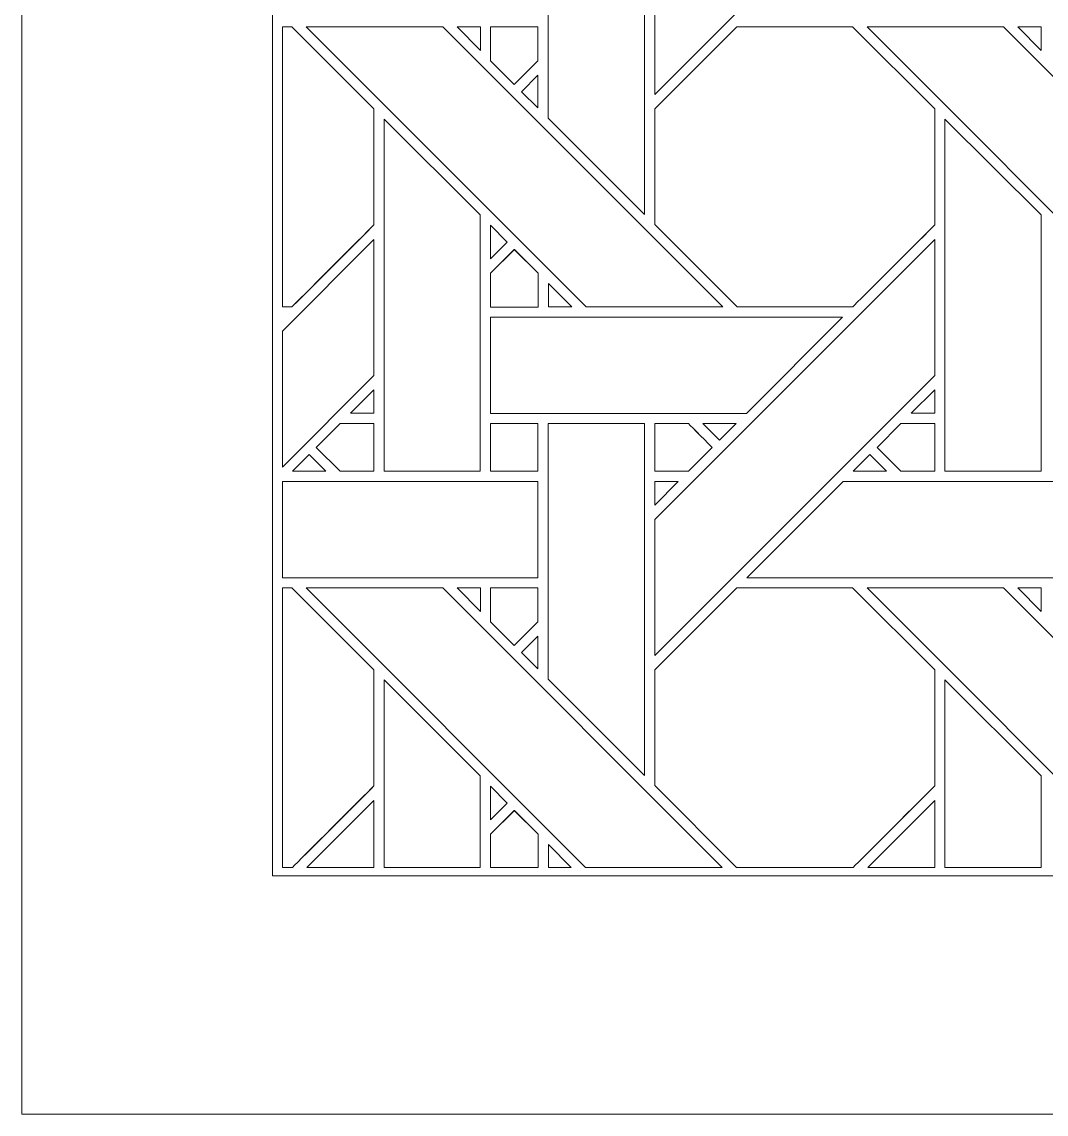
# Model space of a CAD drawing. Header units: inches. Extents: x 5.4 to 19.4, y 5.6 to 12.6.
# Drawn here: x 5.383 to 7.116, y 5.595 to 7.442 of the extents above; entities that cross this region are included whole.
import ezdxf

# ---------------------------------------------------------------- set-up
doc = ezdxf.new("R2010")
doc.units = ezdxf.units.IN
doc.header["$MEASUREMENT"] = 0
doc.layers.add('Design', color=7, linetype='Continuous', lineweight=0)

msp = doc.modelspace()

# ---------------------------------------------------------------- linework, layer by layer
at = {"layer": 'Design'}
for points, knots in [([(5.3829, 12.5948), (5.3829, 12.5948), (5.3829, 5.5948), (5.3829, 5.5948), (5.3829, 5.5948), (19.3829, 5.5948), (19.3829, 5.5948), (19.3829, 5.5948), (19.3829, 12.5948), (19.3829, 12.5948), (19.3829, 12.5948), (5.3829, 12.5948), (5.3829, 12.5948)], [0, 0, 0, 0, 1, 1, 1, 2, 2, 2, 3, 3, 3, 4, 4, 4, 4]), ([(5.8069, 12.1914), (5.8069, 12.1914), (5.8069, 5.9981), (5.8069, 5.9981), (5.8069, 5.9981), (18.9588, 5.9981), (18.9588, 5.9981), (18.9588, 5.9981), (18.9588, 12.1914), (18.9588, 12.1914), (18.9588, 12.1914), (5.8069, 12.1914), (5.8069, 12.1914)], [0, 0, 0, 0, 1, 1, 1, 2, 2, 2, 3, 3, 3, 4, 4, 4, 4]), ([(6.4537, 7.5494), (6.4537, 7.5494), (6.9273, 8.023), (6.9273, 8.023), (6.9273, 8.023), (6.9273, 7.7929), (6.9273, 7.7929), (6.9273, 7.7929), (6.4537, 7.3193), (6.4537, 7.3193), (6.4537, 7.3193), (6.4537, 7.5494), (6.4537, 7.5494)], [0, 0, 0, 0, 1, 1, 1, 2, 2, 2, 3, 3, 3, 4, 4, 4, 4]), ([(6.4365, 7.7115), (6.4365, 7.7115), (6.4365, 7.1164), (6.4365, 7.1164), (6.4365, 7.1164), (6.2736, 7.2793), (6.2736, 7.2793), (6.2736, 7.2793), (6.2736, 7.7115), (6.2736, 7.7115), (6.2736, 7.7115), (6.4365, 7.7115), (6.4365, 7.7115)], [0, 0, 0, 0, 1, 1, 1, 2, 2, 2, 3, 3, 3, 4, 4, 4, 4]), ([(5.8398, 7.4336), (5.8398, 7.4336), (5.9785, 7.2949), (5.9785, 7.2949), (5.9785, 7.2949), (5.9785, 7.0987), (5.9785, 7.0987), (5.9607, 7.0807), (5.8488, 6.969), (5.8398, 6.96), (5.8398, 6.96), (5.8236, 6.96), (5.8236, 6.96), (5.8236, 6.96), (5.8236, 7.4336), (5.8236, 7.4336), (5.8236, 7.4336), (5.8398, 7.4336), (5.8398, 7.4336)], [0, 0, 0, 0, 1, 1, 1, 2, 2, 2, 3, 3, 3, 4, 4, 4, 5, 5, 5, 6, 6, 6, 6]), ([(5.8236, 7.4336), (5.8236, 7.4336), (5.8398, 7.4336), (5.8398, 7.4336), (5.8398, 7.4336), (5.9785, 7.2949), (5.9785, 7.2949), (5.9785, 7.2949), (5.9785, 7.0987), (5.9785, 7.0987), (5.9603, 7.0803), (5.8485, 6.9687), (5.8398, 6.96), (5.8398, 6.96), (5.8236, 6.96), (5.8236, 6.96), (5.8236, 6.96), (5.8236, 7.4336), (5.8236, 7.4336)], [0, 0, 0, 0, 1, 1, 1, 2, 2, 2, 3, 3, 3, 4, 4, 4, 5, 5, 5, 6, 6, 6, 6]), ([(6.095, 7.4336), (6.095, 7.4336), (6.5687, 6.96), (6.5687, 6.96), (6.5687, 6.96), (6.3376, 6.96), (6.3376, 6.96), (6.3376, 6.96), (5.8641, 7.4336), (5.8641, 7.4336), (5.8641, 7.4336), (6.095, 7.4336), (6.095, 7.4336)], [0, 0, 0, 0, 1, 1, 1, 2, 2, 2, 3, 3, 3, 4, 4, 4, 4]), ([(6.1586, 7.4336), (6.1586, 7.4336), (6.1586, 7.3938), (6.1586, 7.3938), (6.1586, 7.3938), (6.1192, 7.4336), (6.1192, 7.4336), (6.1192, 7.4336), (6.1586, 7.4336), (6.1586, 7.4336)], [0, 0, 0, 0, 1, 1, 1, 2, 2, 2, 3, 3, 3, 3]), ([(6.256, 7.4336), (6.256, 7.4336), (6.256, 7.376), (6.256, 7.376), (6.256, 7.376), (6.2161, 7.3361), (6.2161, 7.3361), (6.2161, 7.3361), (6.1757, 7.3764), (6.1757, 7.3764), (6.1757, 7.3764), (6.1757, 7.4336), (6.1757, 7.4336), (6.1757, 7.4336), (6.256, 7.4336), (6.256, 7.4336)], [0, 0, 0, 0, 1, 1, 1, 2, 2, 2, 3, 3, 3, 4, 4, 4, 5, 5, 5, 5]), ([(6.2161, 7.3361), (6.2161, 7.3361), (6.1757, 7.3764), (6.1757, 7.3764), (6.1757, 7.3764), (6.1757, 7.4336), (6.1757, 7.4336), (6.1757, 7.4336), (6.256, 7.4336), (6.256, 7.4336), (6.256, 7.4336), (6.256, 7.376), (6.256, 7.376), (6.256, 7.376), (6.2161, 7.3361), (6.2161, 7.3361)], [0, 0, 0, 0, 1, 1, 1, 2, 2, 2, 3, 3, 3, 4, 4, 4, 5, 5, 5, 5]), ([(6.4536, 7.0992), (6.4536, 7.0992), (6.4536, 7.2949), (6.4536, 7.2949), (6.4536, 7.2949), (6.5923, 7.4336), (6.5923, 7.4336), (6.5923, 7.4336), (6.7885, 7.4336), (6.7885, 7.4336), (6.7885, 7.4336), (6.9273, 7.2949), (6.9273, 7.2949), (6.9273, 7.2949), (6.9273, 7.0987), (6.9273, 7.0987), (6.9095, 7.0807), (6.7976, 6.969), (6.7886, 6.96), (6.7886, 6.96), (6.5929, 6.96), (6.5929, 6.96), (6.5929, 6.96), (6.4536, 7.0992), (6.4536, 7.0992)], [0, 0, 0, 0, 1, 1, 1, 2, 2, 2, 3, 3, 3, 4, 4, 4, 5, 5, 5, 6, 6, 6, 7, 7, 7, 8, 8, 8, 8]), ([(6.4536, 7.2949), (6.4536, 7.2949), (6.5923, 7.4336), (6.5923, 7.4336), (6.5923, 7.4336), (6.7885, 7.4336), (6.7885, 7.4336), (6.7885, 7.4336), (6.9273, 7.2949), (6.9273, 7.2949), (6.9273, 7.2949), (6.9273, 7.0987), (6.9273, 7.0987), (6.9095, 7.0808), (6.7976, 6.969), (6.7886, 6.96), (6.7886, 6.96), (6.5929, 6.96), (6.5929, 6.96), (6.5929, 6.96), (6.4536, 7.0992), (6.4536, 7.0992), (6.4536, 7.0992), (6.4536, 7.2949), (6.4536, 7.2949)], [0, 0, 0, 0, 1, 1, 1, 2, 2, 2, 3, 3, 3, 4, 4, 4, 5, 5, 5, 6, 6, 6, 7, 7, 7, 8, 8, 8, 8]), ([(6.8128, 7.4336), (6.8128, 7.4336), (7.0438, 7.4336), (7.0438, 7.4336), (7.0438, 7.4336), (7.5174, 6.96), (7.5174, 6.96), (7.5174, 6.96), (7.2864, 6.96), (7.2864, 6.96), (7.2864, 6.96), (6.8128, 7.4336), (6.8128, 7.4336)], [0, 0, 0, 0, 1, 1, 1, 2, 2, 2, 3, 3, 3, 4, 4, 4, 4]), ([(7.1073, 7.4336), (7.1073, 7.4336), (7.1073, 7.3938), (7.1073, 7.3938), (7.1073, 7.3938), (7.0679, 7.4336), (7.0679, 7.4336), (7.0679, 7.4336), (7.1073, 7.4336), (7.1073, 7.4336)], [0, 0, 0, 0, 1, 1, 1, 2, 2, 2, 3, 3, 3, 3]), ([(6.2561, 7.3518), (6.2561, 7.3518), (6.2561, 7.2966), (6.2561, 7.2966), (6.2561, 7.2966), (6.2283, 7.324), (6.2283, 7.324), (6.2283, 7.324), (6.2561, 7.3518), (6.2561, 7.3518)], [0, 0, 0, 0, 1, 1, 1, 2, 2, 2, 3, 3, 3, 3]), ([(6.1585, 7.1157), (6.1585, 7.1157), (6.1585, 6.682), (6.1585, 6.682), (6.1585, 6.682), (5.9957, 6.682), (5.9957, 6.682), (5.9957, 6.682), (5.9957, 7.2778), (5.9957, 7.2778), (5.9957, 7.2778), (6.1585, 7.1157), (6.1585, 7.1157)], [0, 0, 0, 0, 1, 1, 1, 2, 2, 2, 3, 3, 3, 4, 4, 4, 4]), ([(7.1072, 7.1157), (7.1072, 7.1157), (7.1072, 6.682), (7.1072, 6.682), (7.1072, 6.682), (6.9445, 6.682), (6.9445, 6.682), (6.9445, 6.682), (6.9445, 7.2778), (6.9445, 7.2778), (6.9445, 7.2778), (7.1072, 7.1157), (7.1072, 7.1157)], [0, 0, 0, 0, 1, 1, 1, 2, 2, 2, 3, 3, 3, 4, 4, 4, 4]), ([(6.1758, 7.0414), (6.1758, 7.0414), (6.1758, 7.0982), (6.1758, 7.0982), (6.1758, 7.0982), (6.204, 7.0696), (6.204, 7.0696), (6.204, 7.0696), (6.1758, 7.0414), (6.1758, 7.0414)], [0, 0, 0, 0, 1, 1, 1, 2, 2, 2, 3, 3, 3, 3]), ([(5.9786, 7.0743), (5.9786, 7.0743), (5.9786, 6.8442), (5.9786, 6.8442), (5.9786, 6.8442), (5.8236, 6.6892), (5.8236, 6.6892), (5.8236, 6.6892), (5.8236, 6.9193), (5.8236, 6.9193), (5.8236, 6.9193), (5.9786, 7.0743), (5.9786, 7.0743)], [0, 0, 0, 0, 1, 1, 1, 2, 2, 2, 3, 3, 3, 4, 4, 4, 4]), ([(6.1758, 6.9597), (6.1758, 6.9597), (6.1758, 7.017), (6.1758, 7.017), (6.1758, 7.017), (6.216, 7.0574), (6.216, 7.0574), (6.216, 7.0574), (6.2564, 7.017), (6.2564, 7.017), (6.2564, 7.017), (6.2564, 6.9597), (6.2564, 6.9597), (6.2564, 6.9597), (6.1758, 6.9597), (6.1758, 6.9597)], [0, 0, 0, 0, 1, 1, 1, 2, 2, 2, 3, 3, 3, 4, 4, 4, 5, 5, 5, 5]), ([(6.1758, 6.9597), (6.1758, 6.9597), (6.1758, 7.017), (6.1758, 7.017), (6.1758, 7.017), (6.2162, 7.0574), (6.2162, 7.0574), (6.2162, 7.0574), (6.2564, 7.017), (6.2564, 7.017), (6.2564, 7.017), (6.2564, 6.9597), (6.2564, 6.9597), (6.2564, 6.9597), (6.1758, 6.9597), (6.1758, 6.9597)], [0, 0, 0, 0, 1, 1, 1, 2, 2, 2, 3, 3, 3, 4, 4, 4, 5, 5, 5, 5]), ([(6.4537, 6.6007), (6.4537, 6.6007), (6.9273, 7.0743), (6.9273, 7.0743), (6.9273, 7.0743), (6.9273, 6.8442), (6.9273, 6.8442), (6.9273, 6.8442), (6.4537, 6.3706), (6.4537, 6.3706), (6.4537, 6.3706), (6.4537, 6.6007), (6.4537, 6.6007)], [0, 0, 0, 0, 1, 1, 1, 2, 2, 2, 3, 3, 3, 4, 4, 4, 4]), ([(6.3134, 6.96), (6.3134, 6.96), (6.2737, 6.96), (6.2737, 6.96), (6.2737, 6.96), (6.2737, 6.9998), (6.2737, 6.9998), (6.2737, 6.9998), (6.3134, 6.96), (6.3134, 6.96)], [0, 0, 0, 0, 1, 1, 1, 2, 2, 2, 3, 3, 3, 3]), ([(6.1758, 6.78), (6.1758, 6.78), (6.1758, 6.9427), (6.1758, 6.9427), (6.1758, 6.9427), (6.7715, 6.9427), (6.7715, 6.9427), (6.7715, 6.9427), (6.6088, 6.78), (6.6088, 6.78), (6.6088, 6.78), (6.1758, 6.78), (6.1758, 6.78)], [0, 0, 0, 0, 1, 1, 1, 2, 2, 2, 3, 3, 3, 4, 4, 4, 4]), ([(5.9388, 6.7801), (5.9388, 6.7801), (5.9786, 6.8198), (5.9786, 6.8198), (5.9786, 6.8198), (5.9786, 6.7801), (5.9786, 6.7801), (5.9786, 6.7801), (5.9388, 6.7801), (5.9388, 6.7801)], [0, 0, 0, 0, 1, 1, 1, 2, 2, 2, 3, 3, 3, 3]), ([(6.8876, 6.7801), (6.8876, 6.7801), (6.9273, 6.8198), (6.9273, 6.8198), (6.9273, 6.8198), (6.9273, 6.7801), (6.9273, 6.7801), (6.9273, 6.7801), (6.8876, 6.7801), (6.8876, 6.7801)], [0, 0, 0, 0, 1, 1, 1, 2, 2, 2, 3, 3, 3, 3]), ([(5.9215, 6.7628), (5.9215, 6.7628), (5.9786, 6.7628), (5.9786, 6.7628), (5.9786, 6.7628), (5.9786, 6.682), (5.9786, 6.682), (5.9786, 6.682), (5.9214, 6.682), (5.9214, 6.682), (5.9214, 6.682), (5.881, 6.7223), (5.881, 6.7223), (5.881, 6.7223), (5.9215, 6.7628), (5.9215, 6.7628)], [0, 0, 0, 0, 1, 1, 1, 2, 2, 2, 3, 3, 3, 4, 4, 4, 5, 5, 5, 5]), ([(5.9786, 6.7628), (5.9786, 6.7628), (5.9786, 6.682), (5.9786, 6.682), (5.9786, 6.682), (5.9214, 6.682), (5.9214, 6.682), (5.9214, 6.682), (5.8811, 6.7224), (5.8811, 6.7224), (5.8811, 6.7224), (5.9215, 6.7628), (5.9215, 6.7628), (5.9215, 6.7628), (5.9786, 6.7628), (5.9786, 6.7628)], [0, 0, 0, 0, 1, 1, 1, 2, 2, 2, 3, 3, 3, 4, 4, 4, 5, 5, 5, 5]), ([(6.1758, 6.682), (6.1758, 6.682), (6.1758, 6.7627), (6.1758, 6.7627), (6.1758, 6.7627), (6.256, 6.7627), (6.256, 6.7627), (6.256, 6.7627), (6.256, 6.682), (6.256, 6.682), (6.256, 6.682), (6.1758, 6.682), (6.1758, 6.682)], [0, 0, 0, 0, 1, 1, 1, 2, 2, 2, 3, 3, 3, 4, 4, 4, 4]), ([(6.1758, 6.7627), (6.1758, 6.7627), (6.256, 6.7627), (6.256, 6.7627), (6.256, 6.7627), (6.256, 6.682), (6.256, 6.682), (6.256, 6.682), (6.1758, 6.682), (6.1758, 6.682), (6.1758, 6.682), (6.1758, 6.7627), (6.1758, 6.7627)], [0, 0, 0, 0, 1, 1, 1, 2, 2, 2, 3, 3, 3, 4, 4, 4, 4]), ([(6.4365, 6.7628), (6.4365, 6.7628), (6.4365, 6.1677), (6.4365, 6.1677), (6.4365, 6.1677), (6.2736, 6.3306), (6.2736, 6.3306), (6.2736, 6.3306), (6.2736, 6.7628), (6.2736, 6.7628), (6.2736, 6.7628), (6.4365, 6.7628), (6.4365, 6.7628)], [0, 0, 0, 0, 1, 1, 1, 2, 2, 2, 3, 3, 3, 4, 4, 4, 4]), ([(6.551, 6.7224), (6.551, 6.7224), (6.5106, 6.682), (6.5106, 6.682), (6.5106, 6.682), (6.4536, 6.682), (6.4536, 6.682), (6.4536, 6.682), (6.4536, 6.7627), (6.4536, 6.7627), (6.4536, 6.7627), (6.5107, 6.7627), (6.5107, 6.7627), (6.5158, 6.7576), (6.5466, 6.7268), (6.551, 6.7224)], [0, 0, 0, 0, 1, 1, 1, 2, 2, 2, 3, 3, 3, 4, 4, 4, 5, 5, 5, 5]), ([(6.4536, 6.7627), (6.4536, 6.7627), (6.5107, 6.7627), (6.5107, 6.7627), (6.5159, 6.7575), (6.5467, 6.7267), (6.551, 6.7224), (6.551, 6.7224), (6.5106, 6.682), (6.5106, 6.682), (6.5106, 6.682), (6.4536, 6.682), (6.4536, 6.682), (6.4536, 6.682), (6.4536, 6.7627), (6.4536, 6.7627)], [0, 0, 0, 0, 1, 1, 1, 2, 2, 2, 3, 3, 3, 4, 4, 4, 5, 5, 5, 5]), ([(6.5916, 6.7628), (6.5916, 6.7628), (6.5633, 6.7346), (6.5633, 6.7346), (6.5633, 6.7346), (6.5351, 6.7628), (6.5351, 6.7628), (6.5351, 6.7628), (6.5916, 6.7628), (6.5916, 6.7628)], [0, 0, 0, 0, 1, 1, 1, 2, 2, 2, 3, 3, 3, 3]), ([(6.8702, 6.7628), (6.8702, 6.7628), (6.9273, 6.7628), (6.9273, 6.7628), (6.9273, 6.7628), (6.9273, 6.682), (6.9273, 6.682), (6.9273, 6.682), (6.8702, 6.682), (6.8702, 6.682), (6.8702, 6.682), (6.8298, 6.7223), (6.8298, 6.7223), (6.8298, 6.7223), (6.8702, 6.7628), (6.8702, 6.7628)], [0, 0, 0, 0, 1, 1, 1, 2, 2, 2, 3, 3, 3, 4, 4, 4, 5, 5, 5, 5]), ([(6.8298, 6.7223), (6.8298, 6.7223), (6.8702, 6.7628), (6.8702, 6.7628), (6.8702, 6.7628), (6.9273, 6.7628), (6.9273, 6.7628), (6.9273, 6.7628), (6.9273, 6.682), (6.9273, 6.682), (6.9273, 6.682), (6.8702, 6.682), (6.8702, 6.682), (6.8702, 6.682), (6.8298, 6.7223), (6.8298, 6.7223)], [0, 0, 0, 0, 1, 1, 1, 2, 2, 2, 3, 3, 3, 4, 4, 4, 5, 5, 5, 5]), ([(5.8973, 6.682), (5.8973, 6.682), (5.8408, 6.682), (5.8408, 6.682), (5.8408, 6.682), (5.869, 6.7102), (5.869, 6.7102), (5.869, 6.7102), (5.8973, 6.682), (5.8973, 6.682)], [0, 0, 0, 0, 1, 1, 1, 2, 2, 2, 3, 3, 3, 3]), ([(6.846, 6.682), (6.846, 6.682), (6.7895, 6.682), (6.7895, 6.682), (6.7895, 6.682), (6.8178, 6.7102), (6.8178, 6.7102), (6.8178, 6.7102), (6.846, 6.682), (6.846, 6.682)], [0, 0, 0, 0, 1, 1, 1, 2, 2, 2, 3, 3, 3, 3]), ([(5.8236, 6.502), (5.8236, 6.502), (5.8236, 6.6648), (5.8236, 6.6648), (5.8236, 6.6648), (6.2561, 6.6648), (6.2561, 6.6648), (6.2561, 6.6648), (6.2561, 6.502), (6.2561, 6.502), (6.2561, 6.502), (5.8236, 6.502), (5.8236, 6.502)], [0, 0, 0, 0, 1, 1, 1, 2, 2, 2, 3, 3, 3, 4, 4, 4, 4]), ([(6.4935, 6.6649), (6.4935, 6.6649), (6.4537, 6.625), (6.4537, 6.625), (6.4537, 6.625), (6.4537, 6.6649), (6.4537, 6.6649), (6.4537, 6.6649), (6.4935, 6.6649), (6.4935, 6.6649)], [0, 0, 0, 0, 1, 1, 1, 2, 2, 2, 3, 3, 3, 3]), ([(6.6095, 6.502), (6.6095, 6.502), (6.7724, 6.6648), (6.7724, 6.6648), (6.7724, 6.6648), (7.2048, 6.6648), (7.2048, 6.6648), (7.2048, 6.6648), (7.2048, 6.502), (7.2048, 6.502), (7.2048, 6.502), (6.6095, 6.502), (6.6095, 6.502)], [0, 0, 0, 0, 1, 1, 1, 2, 2, 2, 3, 3, 3, 4, 4, 4, 4]), ([(5.8236, 6.0122), (5.8236, 6.0122), (5.8236, 6.4849), (5.8236, 6.4849), (5.8236, 6.4849), (5.8398, 6.4849), (5.8398, 6.4849), (5.8398, 6.4849), (5.9785, 6.3462), (5.9785, 6.3462), (5.9785, 6.3462), (5.9785, 6.1499), (5.9785, 6.1499), (5.9611, 6.1324), (5.8538, 6.0253), (5.8408, 6.0122), (5.8408, 6.0122), (5.8236, 6.0122), (5.8236, 6.0122)], [0, 0, 0, 0, 1, 1, 1, 2, 2, 2, 3, 3, 3, 4, 4, 4, 5, 5, 5, 6, 6, 6, 6]), ([(5.8408, 6.0122), (5.8408, 6.0122), (5.8236, 6.0122), (5.8236, 6.0122), (5.8236, 6.0122), (5.8236, 6.4849), (5.8236, 6.4849), (5.8236, 6.4849), (5.8398, 6.4849), (5.8398, 6.4849), (5.8398, 6.4849), (5.9785, 6.3462), (5.9785, 6.3462), (5.9785, 6.3462), (5.9785, 6.1499), (5.9785, 6.1499), (5.9607, 6.132), (5.8536, 6.025), (5.8408, 6.0122)], [0, 0, 0, 0, 1, 1, 1, 2, 2, 2, 3, 3, 3, 4, 4, 4, 5, 5, 5, 6, 6, 6, 6]), ([(5.8641, 6.4849), (5.8641, 6.4849), (6.095, 6.4849), (6.095, 6.4849), (6.095, 6.4849), (6.5677, 6.0122), (6.5677, 6.0122), (6.5677, 6.0122), (6.3367, 6.0122), (6.3367, 6.0122), (6.3367, 6.0122), (5.8641, 6.4849), (5.8641, 6.4849)], [0, 0, 0, 0, 1, 1, 1, 2, 2, 2, 3, 3, 3, 4, 4, 4, 4]), ([(6.1586, 6.4849), (6.1586, 6.4849), (6.1586, 6.4451), (6.1586, 6.4451), (6.1586, 6.4451), (6.1192, 6.4849), (6.1192, 6.4849), (6.1192, 6.4849), (6.1586, 6.4849), (6.1586, 6.4849)], [0, 0, 0, 0, 1, 1, 1, 2, 2, 2, 3, 3, 3, 3]), ([(6.256, 6.4849), (6.256, 6.4849), (6.256, 6.4273), (6.256, 6.4273), (6.256, 6.4273), (6.216, 6.3873), (6.216, 6.3873), (6.216, 6.3873), (6.1757, 6.4277), (6.1757, 6.4277), (6.1757, 6.4277), (6.1757, 6.4849), (6.1757, 6.4849), (6.1757, 6.4849), (6.256, 6.4849), (6.256, 6.4849)], [0, 0, 0, 0, 1, 1, 1, 2, 2, 2, 3, 3, 3, 4, 4, 4, 5, 5, 5, 5]), ([(6.2161, 6.3874), (6.2161, 6.3874), (6.1757, 6.4277), (6.1757, 6.4277), (6.1757, 6.4277), (6.1757, 6.4849), (6.1757, 6.4849), (6.1757, 6.4849), (6.256, 6.4849), (6.256, 6.4849), (6.256, 6.4849), (6.256, 6.4273), (6.256, 6.4273), (6.256, 6.4273), (6.2161, 6.3874), (6.2161, 6.3874)], [0, 0, 0, 0, 1, 1, 1, 2, 2, 2, 3, 3, 3, 4, 4, 4, 5, 5, 5, 5]), ([(6.5919, 6.0122), (6.5919, 6.0122), (6.4536, 6.1505), (6.4536, 6.1505), (6.4536, 6.1505), (6.4536, 6.3462), (6.4536, 6.3462), (6.4536, 6.3462), (6.5923, 6.4849), (6.5923, 6.4849), (6.5923, 6.4849), (6.7885, 6.4849), (6.7885, 6.4849), (6.7885, 6.4849), (6.9273, 6.3462), (6.9273, 6.3462), (6.9273, 6.3462), (6.9273, 6.1499), (6.9273, 6.1499), (6.9099, 6.1324), (6.8026, 6.0253), (6.7895, 6.0122), (6.7895, 6.0122), (6.5919, 6.0122), (6.5919, 6.0122)], [0, 0, 0, 0, 1, 1, 1, 2, 2, 2, 3, 3, 3, 4, 4, 4, 5, 5, 5, 6, 6, 6, 7, 7, 7, 8, 8, 8, 8]), ([(6.7895, 6.0122), (6.7895, 6.0122), (6.5919, 6.0122), (6.5919, 6.0122), (6.5919, 6.0122), (6.4536, 6.1505), (6.4536, 6.1505), (6.4536, 6.1505), (6.4536, 6.3462), (6.4536, 6.3462), (6.4536, 6.3462), (6.5923, 6.4849), (6.5923, 6.4849), (6.5923, 6.4849), (6.7885, 6.4849), (6.7885, 6.4849), (6.7885, 6.4849), (6.9273, 6.3462), (6.9273, 6.3462), (6.9273, 6.3462), (6.9273, 6.1499), (6.9273, 6.1499), (6.9096, 6.1321), (6.8024, 6.0251), (6.7895, 6.0122)], [0, 0, 0, 0, 1, 1, 1, 2, 2, 2, 3, 3, 3, 4, 4, 4, 5, 5, 5, 6, 6, 6, 7, 7, 7, 8, 8, 8, 8]), ([(6.8128, 6.4849), (6.8128, 6.4849), (7.0438, 6.4849), (7.0438, 6.4849), (7.0438, 6.4849), (7.5164, 6.0122), (7.5164, 6.0122), (7.5164, 6.0122), (7.2854, 6.0122), (7.2854, 6.0122), (7.2854, 6.0122), (6.8128, 6.4849), (6.8128, 6.4849)], [0, 0, 0, 0, 1, 1, 1, 2, 2, 2, 3, 3, 3, 4, 4, 4, 4]), ([(7.1073, 6.4849), (7.1073, 6.4849), (7.1073, 6.4451), (7.1073, 6.4451), (7.1073, 6.4451), (7.0679, 6.4849), (7.0679, 6.4849), (7.0679, 6.4849), (7.1073, 6.4849), (7.1073, 6.4849)], [0, 0, 0, 0, 1, 1, 1, 2, 2, 2, 3, 3, 3, 3]), ([(6.2561, 6.4031), (6.2561, 6.4031), (6.2561, 6.3479), (6.2561, 6.3479), (6.2561, 6.3479), (6.2283, 6.3753), (6.2283, 6.3753), (6.2283, 6.3753), (6.2561, 6.4031), (6.2561, 6.4031)], [0, 0, 0, 0, 1, 1, 1, 2, 2, 2, 3, 3, 3, 3]), ([(5.9957, 6.0122), (5.9957, 6.0122), (5.9957, 6.3291), (5.9957, 6.3291), (5.9957, 6.3291), (6.1585, 6.1669), (6.1585, 6.1669), (6.1585, 6.1669), (6.1585, 6.0122), (6.1585, 6.0122), (6.1585, 6.0122), (5.9957, 6.0122), (5.9957, 6.0122)], [0, 0, 0, 0, 1, 1, 1, 2, 2, 2, 3, 3, 3, 4, 4, 4, 4]), ([(6.9445, 6.0122), (6.9445, 6.0122), (6.9445, 6.3291), (6.9445, 6.3291), (6.9445, 6.3291), (7.1072, 6.1669), (7.1072, 6.1669), (7.1072, 6.1669), (7.1072, 6.0122), (7.1072, 6.0122), (7.1072, 6.0122), (6.9445, 6.0122), (6.9445, 6.0122)], [0, 0, 0, 0, 1, 1, 1, 2, 2, 2, 3, 3, 3, 4, 4, 4, 4]), ([(6.204, 6.1209), (6.204, 6.1209), (6.1758, 6.0927), (6.1758, 6.0927), (6.1758, 6.0927), (6.1758, 6.1495), (6.1758, 6.1495), (6.1758, 6.1495), (6.204, 6.1209), (6.204, 6.1209)], [0, 0, 0, 0, 1, 1, 1, 2, 2, 2, 3, 3, 3, 3]), ([(5.9786, 6.1255), (5.9786, 6.1255), (5.9786, 6.0122), (5.9786, 6.0122), (5.9786, 6.0122), (5.8653, 6.0122), (5.8653, 6.0122), (5.8653, 6.0122), (5.9786, 6.1255), (5.9786, 6.1255)], [0, 0, 0, 0, 1, 1, 1, 2, 2, 2, 3, 3, 3, 3]), ([(6.9273, 6.1255), (6.9273, 6.1255), (6.9273, 6.0122), (6.9273, 6.0122), (6.9273, 6.0122), (6.814, 6.0122), (6.814, 6.0122), (6.814, 6.0122), (6.9273, 6.1255), (6.9273, 6.1255)], [0, 0, 0, 0, 1, 1, 1, 2, 2, 2, 3, 3, 3, 3]), ([(6.1757, 6.0122), (6.1757, 6.0122), (6.1757, 6.0683), (6.1757, 6.0683), (6.1757, 6.0683), (6.216, 6.1086), (6.216, 6.1086), (6.216, 6.1086), (6.2564, 6.0683), (6.2564, 6.0683), (6.2564, 6.0683), (6.2564, 6.0122), (6.2564, 6.0122), (6.2564, 6.0122), (6.1757, 6.0122), (6.1757, 6.0122)], [0, 0, 0, 0, 1, 1, 1, 2, 2, 2, 3, 3, 3, 4, 4, 4, 5, 5, 5, 5]), ([(6.1757, 6.0683), (6.1757, 6.0683), (6.2162, 6.1086), (6.2162, 6.1086), (6.2162, 6.1086), (6.2564, 6.0683), (6.2564, 6.0683), (6.2564, 6.0683), (6.2564, 6.0122), (6.2564, 6.0122), (6.2564, 6.0122), (6.1757, 6.0122), (6.1757, 6.0122), (6.1757, 6.0122), (6.1757, 6.0683), (6.1757, 6.0683)], [0, 0, 0, 0, 1, 1, 1, 2, 2, 2, 3, 3, 3, 4, 4, 4, 5, 5, 5, 5]), ([(6.2737, 6.0122), (6.2737, 6.0122), (6.2737, 6.051), (6.2737, 6.051), (6.2737, 6.051), (6.3125, 6.0122), (6.3125, 6.0122), (6.3125, 6.0122), (6.2737, 6.0122), (6.2737, 6.0122)], [0, 0, 0, 0, 1, 1, 1, 2, 2, 2, 3, 3, 3, 3])]:
    msp.add_open_spline(points, degree=3, knots=knots, dxfattribs=at)

doc.saveas('drawing.dxf')
